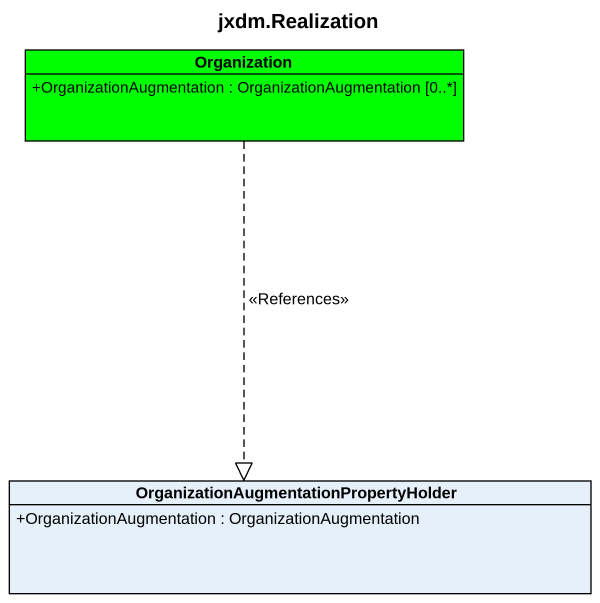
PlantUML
@startuml
title jxdm.Realization
hide circle
hide empty members
skinparam classAttributeIconSize 0
class Organization #00FF00 {
  +OrganizationAugmentation : OrganizationAugmentation [0..*]
}
class "OrganizationAugmentationPropertyHolder" as OrganizationAugmentationProp {
  +OrganizationAugmentation : OrganizationAugmentation
}
Organization ..|> OrganizationAugmentationProp : <<References>>
@enduml
